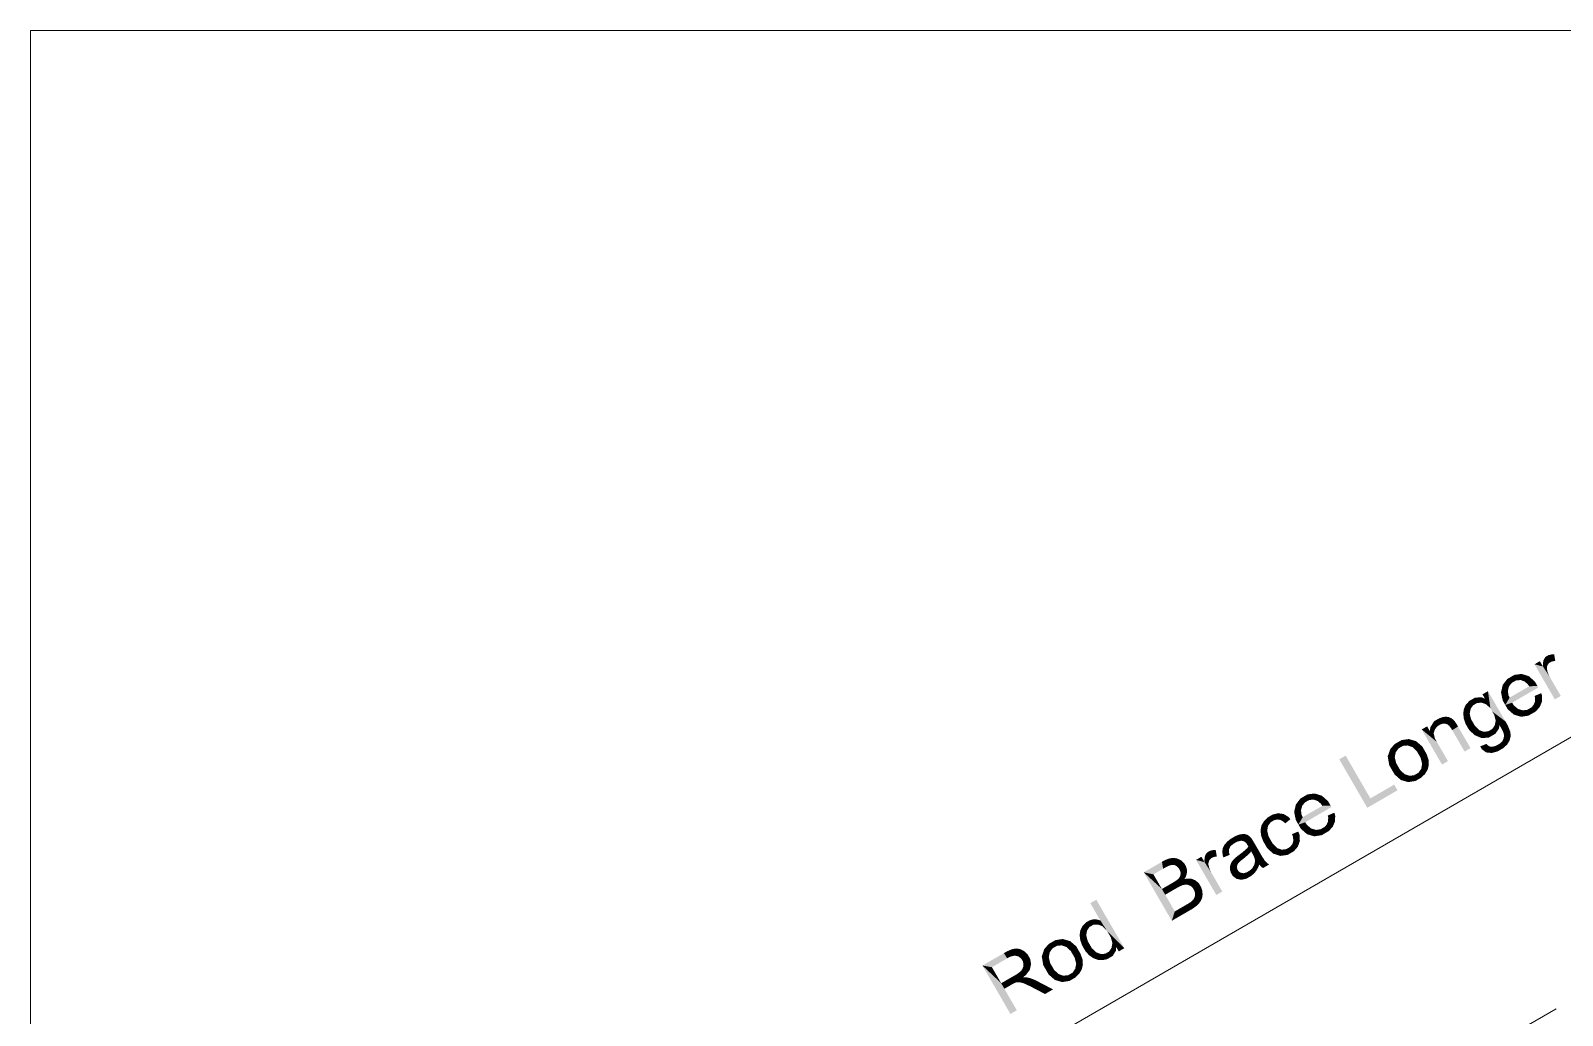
# Model space of a CAD drawing. Header units: millimetres. Extents: x 2 to 579, y 1 to 405.
# Drawn here: x 128.82 to 165.76, y 125.04 to 148.78 of the extents above; entities that cross this region are included whole.
import ezdxf

# ---------------------------------------------------------------- set-up
doc = ezdxf.new("R2010")
doc.units = ezdxf.units.MM
doc.linetypes.add('XKITLINE00', pattern=[0])
doc.layers.add('LinkedObject', color=7, linetype='Continuous', lineweight=0)

# ---------------------------------------------------------------- blocks, each defined once
blk = doc.blocks.new('*A4')
at = {"layer": 'LinkedObject'}
for points in [[(165.509, 133.744), (165.386, 133.704), (165.422, 133.724)], [(165.559, 133.743), (165.386, 133.704), (165.509, 133.744)], [(165.551, 133.581), (165.386, 133.704), (165.559, 133.743)], [(165.551, 133.581), (165.559, 133.743), (165.586, 133.581)], [(165.289, 133.45), (165.084, 133.504), (165.214, 133.579)], [(165.084, 133.504), (165.289, 133.45), (165.574, 132.657)], [(165.298, 133.595), (165.289, 133.45), (165.287, 133.51)], [(165.311, 133.622), (165.289, 133.45), (165.298, 133.595)], [(165.441, 133.537), (165.289, 133.45), (165.311, 133.622)], [(165.407, 133.499), (165.289, 133.45), (165.441, 133.537)], [(165.396, 133.474), (165.289, 133.45), (165.407, 133.499)], [(165.386, 133.449), (165.289, 133.45), (165.396, 133.474)], [(165.289, 133.45), (165.462, 133.183), (165.718, 132.74)], [(165.462, 133.183), (165.289, 133.45), (165.435, 133.229)], [(165.435, 133.229), (165.289, 133.45), (165.399, 133.319)], [(165.399, 133.319), (165.289, 133.45), (165.389, 133.365)], [(165.389, 133.365), (165.289, 133.45), (165.382, 133.394)], [(165.382, 133.394), (165.289, 133.45), (165.386, 133.449)], [(165.574, 132.657), (165.289, 133.45), (165.718, 132.74)], [(165.323, 133.648), (165.464, 133.551), (165.311, 133.622)], [(165.311, 133.622), (165.464, 133.551), (165.441, 133.537)], [(165.361, 133.689), (165.464, 133.551), (165.323, 133.648)], [(165.386, 133.704), (165.464, 133.551), (165.361, 133.689)], [(165.386, 133.704), (165.49, 133.566), (165.464, 133.551)], [(165.49, 133.566), (165.386, 133.704), (165.551, 133.581)], [(164.515, 133.2), (164.298, 132.917), (164.427, 133.149)], [(164.535, 133.054), (164.298, 132.917), (164.515, 133.2)], [(164.427, 133.149), (164.298, 132.917), (164.319, 133.008)], [(164.471, 132.973), (164.298, 132.917), (164.535, 133.054)], [(164.456, 132.92), (164.298, 132.917), (164.471, 132.973)], [(165.158, 132.975), (164.38, 132.522), (165.154, 132.981)], [(164.484, 132.7), (165.154, 132.981), (164.38, 132.522)], [(165.169, 132.956), (164.38, 132.522), (165.158, 132.975)], [(164.956, 132.973), (165.154, 132.981), (164.484, 132.7)], [(164.771, 133.271), (164.515, 133.2), (164.6, 133.249)], [(164.859, 133.245), (164.515, 133.2), (164.771, 133.271)], [(164.751, 133.124), (164.515, 133.2), (164.859, 133.245)], [(164.515, 133.2), (164.638, 133.114), (164.584, 133.083)], [(164.638, 133.114), (164.515, 133.2), (164.751, 133.124)], [(164.535, 133.054), (164.515, 133.2), (164.584, 133.083)], [(164.751, 133.124), (164.859, 133.245), (164.809, 133.102)], [(164.859, 133.245), (164.847, 133.088), (164.809, 133.102)], [(164.847, 133.088), (164.859, 133.245), (164.92, 133.024)], [(165.094, 133.086), (164.859, 133.245), (164.946, 133.218)], [(164.92, 133.024), (164.859, 133.245), (165.094, 133.086)], [(164.92, 133.024), (165.094, 133.086), (164.956, 132.973)], [(165.154, 132.981), (164.956, 132.973), (165.094, 133.086)], [(163.516, 132.623), (163.603, 132.514), (163.434, 132.538)], [(163.572, 132.655), (163.603, 132.514), (163.516, 132.623)], [(163.805, 132.709), (163.572, 132.655), (163.647, 132.698)], [(163.889, 132.676), (163.572, 132.655), (163.805, 132.709)], [(163.805, 132.578), (163.572, 132.655), (163.889, 132.676)], [(163.572, 132.655), (163.699, 132.57), (163.651, 132.542)], [(163.699, 132.57), (163.572, 132.655), (163.805, 132.578)], [(163.603, 132.514), (163.572, 132.655), (163.651, 132.542)], [(163.805, 132.578), (163.889, 132.676), (163.862, 132.559)], [(163.962, 132.855), (163.889, 132.676), (163.83, 132.779)], [(163.862, 132.559), (163.889, 132.676), (163.919, 132.539)], [(164.021, 132.442), (163.889, 132.676), (163.962, 132.855)], [(163.919, 132.539), (163.889, 132.676), (164.021, 132.442)], [(164.066, 132.364), (163.962, 132.855), (164.385, 132.124)], [(164.021, 132.442), (163.962, 132.855), (164.066, 132.364)], [(164.298, 132.917), (164.318, 132.629), (164.277, 132.827)], [(164.298, 132.917), (164.456, 132.92), (164.442, 132.868)], [(164.442, 132.868), (164.318, 132.629), (164.298, 132.917)], [(164.455, 132.758), (164.318, 132.629), (164.442, 132.868)], [(164.318, 132.629), (164.455, 132.758), (164.484, 132.7)], [(164.484, 132.7), (164.38, 132.522), (164.318, 132.629)], [(165.176, 132.943), (164.38, 132.522), (165.169, 132.956)], [(164.544, 132.578), (164.38, 132.522), (165.176, 132.943)], [(165.248, 132.808), (165.098, 132.686), (165.088, 132.741)], [(165.092, 132.594), (165.248, 132.808), (165.261, 132.595)], [(165.098, 132.686), (165.248, 132.808), (165.092, 132.594)], [(165.261, 132.595), (165.248, 132.808), (165.268, 132.733)], [(162.908, 132.235), (162.879, 132.072), (162.869, 132.23)], [(162.879, 132.072), (162.908, 132.235), (162.908, 132.071)], [(163.017, 132.231), (162.908, 132.235), (162.948, 132.24)], [(162.908, 132.235), (162.937, 132.071), (162.908, 132.071)], [(163.046, 132.218), (162.908, 132.235), (163.017, 132.231)], [(162.986, 132.053), (162.908, 132.235), (163.046, 132.218)], [(162.937, 132.071), (162.908, 132.235), (162.986, 132.053)], [(163.383, 132.434), (163.533, 132.37), (163.365, 132.318)], [(163.365, 132.318), (163.533, 132.37), (163.373, 132.254)], [(163.373, 132.254), (163.533, 132.37), (163.522, 132.312)], [(163.522, 132.312), (163.458, 132.005), (163.373, 132.254)], [(163.373, 132.254), (163.458, 132.005), (163.38, 132.19)], [(163.544, 132.428), (163.383, 132.434), (163.408, 132.486)], [(163.533, 132.37), (163.383, 132.434), (163.544, 132.428)], [(163.434, 132.538), (163.603, 132.514), (163.408, 132.486)], [(163.408, 132.486), (163.603, 132.514), (163.544, 132.428)], [(163.555, 132.177), (163.458, 132.005), (163.522, 132.312)], [(164.066, 132.364), (164.385, 132.124), (164.113, 132.283)], [(164.113, 132.283), (164.385, 132.124), (164.149, 132.144)], [(164.588, 132.51), (164.38, 132.522), (164.544, 132.578)], [(164.38, 132.522), (164.674, 132.264), (164.439, 132.419)], [(164.588, 132.51), (164.674, 132.264), (164.38, 132.522)], [(164.439, 132.419), (164.674, 132.264), (164.586, 132.29)], [(164.689, 132.426), (164.674, 132.264), (164.588, 132.51)], [(164.674, 132.264), (164.689, 132.426), (164.761, 132.238)], [(164.746, 132.41), (164.761, 132.238), (164.689, 132.426)], [(164.803, 132.393), (164.761, 132.238), (164.746, 132.41)], [(164.803, 132.393), (165.034, 132.32), (164.761, 132.238)], [(164.761, 132.238), (165.034, 132.32), (164.941, 132.266)], [(164.913, 132.407), (165.034, 132.32), (164.803, 132.393)], [(164.966, 132.438), (165.034, 132.32), (164.913, 132.407)], [(165.005, 132.461), (165.034, 132.32), (164.966, 132.438)], [(165.005, 132.461), (165.235, 132.532), (165.034, 132.32)], [(165.061, 132.52), (165.235, 132.532), (165.005, 132.461)], [(165.034, 132.32), (165.235, 132.532), (165.108, 132.362)], [(165.077, 132.557), (165.261, 132.595), (165.061, 132.52)], [(165.235, 132.532), (165.061, 132.52), (165.261, 132.595)], [(165.092, 132.594), (165.261, 132.595), (165.077, 132.557)], [(165.108, 132.362), (165.235, 132.532), (165.208, 132.468)], [(162.564, 131.887), (162.364, 131.932), (162.494, 132.007)], [(162.364, 131.932), (162.73, 131.631), (162.854, 131.085)], [(162.73, 131.631), (162.364, 131.932), (162.683, 131.712)], [(162.653, 131.842), (162.364, 131.932), (162.564, 131.887)], [(162.683, 131.712), (162.364, 131.932), (162.653, 131.842)], [(162.57, 131.983), (162.685, 131.939), (162.564, 131.887)], [(162.564, 131.887), (162.685, 131.939), (162.653, 131.842)], [(162.752, 132.181), (162.57, 131.983), (162.664, 132.131)], [(162.747, 132.013), (162.57, 131.983), (162.752, 132.181)], [(162.685, 131.939), (162.57, 131.983), (162.747, 132.013)], [(162.747, 132.013), (162.752, 132.181), (162.793, 132.04)], [(162.79, 132.203), (162.879, 132.072), (162.752, 132.181)], [(162.752, 132.181), (162.879, 132.072), (162.822, 132.056)], [(162.793, 132.04), (162.752, 132.181), (162.822, 132.056)], [(162.869, 132.23), (162.879, 132.072), (162.79, 132.203)], [(163.046, 132.218), (163.007, 132.036), (162.986, 132.053)], [(163.075, 132.205), (163.007, 132.036), (163.046, 132.218)], [(163.128, 132.165), (163.007, 132.036), (163.075, 132.205)], [(163.007, 132.036), (163.128, 132.165), (163.028, 132.019)], [(163.028, 132.019), (163.128, 132.165), (163.152, 132.138)], [(163.152, 132.138), (163.074, 131.959), (163.028, 132.019)], [(163.167, 132.12), (163.074, 131.959), (163.152, 132.138)], [(163.212, 132.053), (163.074, 131.959), (163.167, 132.12)], [(163.212, 132.053), (163.1, 131.915), (163.074, 131.959)], [(163.24, 132.003), (163.1, 131.915), (163.212, 132.053)], [(163.1, 131.915), (163.24, 132.003), (163.398, 131.399)], [(163.398, 131.399), (163.24, 132.003), (163.541, 131.482)], [(163.38, 132.19), (163.458, 132.005), (163.423, 132.066)], [(163.458, 132.005), (163.555, 132.177), (163.6, 132.101)], [(163.648, 132.018), (163.458, 132.005), (163.6, 132.101)], [(163.648, 132.018), (163.728, 131.758), (163.458, 132.005)], [(163.458, 132.005), (163.728, 131.758), (163.509, 131.917)], [(163.509, 131.917), (163.728, 131.758), (163.644, 131.794)], [(163.751, 131.915), (163.728, 131.758), (163.648, 132.018)], [(163.728, 131.758), (163.751, 131.915), (163.806, 131.896)], [(163.861, 131.877), (163.728, 131.758), (163.806, 131.896)], [(163.861, 131.877), (164.071, 131.788), (163.728, 131.758)], [(163.966, 131.887), (164.071, 131.788), (163.861, 131.877)], [(164.071, 131.788), (163.966, 131.887), (164.016, 131.915)], [(164.065, 131.944), (164.071, 131.788), (164.016, 131.915)], [(164.241, 132.035), (164.065, 131.944), (164.126, 132.03)], [(164.226, 131.952), (164.065, 131.944), (164.241, 132.035)], [(164.141, 131.829), (164.065, 131.944), (164.226, 131.952)], [(164.071, 131.788), (164.065, 131.944), (164.141, 131.829)], [(164.137, 132.087), (164.241, 132.035), (164.126, 132.03)], [(164.149, 132.144), (164.241, 132.035), (164.137, 132.087)], [(164.149, 132.144), (164.385, 132.124), (164.241, 132.035)], [(164.385, 132.124), (164.282, 131.965), (164.241, 132.035)], [(164.442, 132.025), (164.282, 131.965), (164.385, 132.124)], [(164.282, 131.965), (164.442, 132.025), (164.33, 131.87)], [(164.33, 131.87), (164.442, 132.025), (164.502, 131.873)], [(164.33, 131.87), (164.502, 131.873), (164.337, 131.845)], [(164.337, 131.845), (164.502, 131.873), (164.348, 131.804)], [(164.348, 131.804), (164.502, 131.873), (164.506, 131.821)], [(161.79, 131.625), (161.578, 131.377), (161.711, 131.58)], [(161.805, 131.475), (161.578, 131.377), (161.79, 131.625)], [(161.711, 131.58), (161.578, 131.377), (161.605, 131.456)], [(162.052, 131.701), (161.79, 131.625), (161.877, 131.675)], [(162.141, 131.675), (161.79, 131.625), (162.052, 131.701)], [(162.023, 131.547), (161.79, 131.625), (162.141, 131.675)], [(161.79, 131.625), (161.911, 131.536), (161.858, 131.506)], [(161.911, 131.536), (161.79, 131.625), (162.023, 131.547)], [(161.805, 131.475), (161.79, 131.625), (161.858, 131.506)], [(162.023, 131.547), (162.141, 131.675), (162.082, 131.527)], [(162.141, 131.675), (162.141, 131.508), (162.082, 131.527)], [(162.376, 131.524), (162.141, 131.675), (162.229, 131.65)], [(162.434, 131.423), (162.141, 131.675), (162.376, 131.524)], [(162.246, 131.409), (162.141, 131.675), (162.434, 131.423)], [(162.141, 131.508), (162.141, 131.675), (162.246, 131.409)], [(162.854, 131.085), (162.73, 131.631), (162.998, 131.168)], [(163.728, 131.758), (164.071, 131.788), (163.813, 131.723)], [(163.949, 131.555), (163.775, 131.525), (163.926, 131.584)], [(163.775, 131.525), (163.949, 131.555), (163.813, 131.456)], [(163.813, 131.723), (164.071, 131.788), (163.984, 131.738)], [(163.813, 131.456), (163.949, 131.555), (163.917, 131.379)], [(163.917, 131.379), (163.949, 131.555), (163.983, 131.372)], [(163.983, 131.372), (163.949, 131.555), (164, 131.522)], [(164.029, 131.519), (163.983, 131.372), (164, 131.522)], [(164.067, 131.514), (163.983, 131.372), (164.029, 131.519)], [(164.067, 131.514), (164.267, 131.445), (163.983, 131.372)], [(164.151, 131.537), (164.267, 131.445), (164.067, 131.514)], [(164.267, 131.445), (164.151, 131.537), (164.197, 131.563)], [(164.247, 131.592), (164.267, 131.445), (164.197, 131.563)], [(164.312, 131.656), (164.454, 131.617), (164.247, 131.592)], [(164.247, 131.592), (164.454, 131.617), (164.267, 131.445)], [(164.267, 131.445), (164.454, 131.617), (164.331, 131.482)], [(164.454, 131.617), (164.312, 131.656), (164.328, 131.692)], [(164.343, 131.727), (164.454, 131.617), (164.328, 131.692)], [(164.331, 131.482), (164.454, 131.617), (164.424, 131.567)], [(164.506, 131.821), (164.343, 131.727), (164.348, 131.804)], [(164.51, 131.768), (164.343, 131.727), (164.506, 131.821)], [(164.484, 131.666), (164.343, 131.727), (164.51, 131.768)], [(164.454, 131.617), (164.343, 131.727), (164.484, 131.666)], [(160.531, 131.301), (161.052, 130.043), (160.376, 131.212)], [(161.126, 130.27), (161.052, 130.043), (160.531, 131.301)], [(161.578, 131.377), (161.649, 130.953), (161.545, 131.283)], [(161.545, 131.283), (161.649, 130.953), (161.581, 131.071)], [(161.739, 131.383), (161.578, 131.377), (161.805, 131.475)], [(161.578, 131.377), (161.739, 131.383), (161.726, 131.322)], [(161.714, 131.261), (161.649, 130.953), (161.578, 131.377)], [(161.714, 131.261), (161.578, 131.377), (161.726, 131.322)], [(161.749, 131.12), (161.649, 130.953), (161.714, 131.261)], [(162.246, 131.409), (162.434, 131.423), (162.291, 131.331)], [(162.434, 131.423), (162.339, 131.248), (162.291, 131.331)], [(162.339, 131.248), (162.434, 131.423), (162.375, 131.103)], [(162.534, 131.138), (162.363, 131.042), (162.375, 131.103)], [(162.536, 131.077), (162.363, 131.042), (162.534, 131.138)], [(162.375, 131.103), (162.434, 131.423), (162.534, 131.138)], [(162.531, 131.199), (162.434, 131.423), (162.481, 131.342)], [(162.534, 131.138), (162.434, 131.423), (162.531, 131.199)], [(163.983, 131.372), (164.267, 131.445), (164.05, 131.365)], [(164.05, 131.365), (164.267, 131.445), (164.192, 131.401)], [(161.649, 130.953), (161.749, 131.12), (161.796, 131.038)], [(161.843, 130.957), (161.649, 130.953), (161.796, 131.038)], [(161.843, 130.957), (161.948, 130.688), (161.649, 130.953)], [(161.649, 130.953), (161.948, 130.688), (161.711, 130.846)], [(161.711, 130.846), (161.948, 130.688), (161.86, 130.714)], [(161.949, 130.856), (161.948, 130.688), (161.843, 130.957)], [(161.948, 130.688), (161.949, 130.856), (162.007, 130.836)], [(162.066, 130.816), (161.948, 130.688), (162.007, 130.836)], [(162.066, 130.816), (162.301, 130.74), (161.948, 130.688)], [(162.179, 130.827), (162.301, 130.74), (162.066, 130.816)], [(162.301, 130.74), (162.179, 130.827), (162.233, 130.858)], [(162.286, 130.889), (162.301, 130.74), (162.233, 130.858)], [(162.475, 130.91), (162.286, 130.889), (162.351, 130.981)], [(162.443, 130.857), (162.286, 130.889), (162.475, 130.91)], [(162.356, 130.772), (162.286, 130.889), (162.443, 130.857)], [(162.301, 130.74), (162.286, 130.889), (162.356, 130.772)], [(162.363, 131.042), (162.507, 130.963), (162.351, 130.981)], [(162.351, 130.981), (162.507, 130.963), (162.475, 130.91)], [(162.507, 130.963), (162.363, 131.042), (162.536, 131.077)], [(159.783, 130.388), (159.526, 130.317), (159.611, 130.366)], [(159.87, 130.361), (159.526, 130.317), (159.783, 130.388)], [(161.052, 130.043), (161.126, 130.27), (161.781, 130.465)], [(161.781, 130.465), (161.126, 130.27), (161.702, 130.603)], [(161.948, 130.688), (162.301, 130.74), (162.036, 130.663)], [(162.036, 130.663), (162.301, 130.74), (162.212, 130.689)], [(159.309, 130.034), (159.329, 129.746), (159.288, 129.943)], [(159.526, 130.317), (159.309, 130.034), (159.439, 130.266)], [(159.546, 130.171), (159.309, 130.034), (159.526, 130.317)], [(159.439, 130.266), (159.309, 130.034), (159.33, 130.125)], [(159.482, 130.09), (159.309, 130.034), (159.546, 130.171)], [(159.468, 130.037), (159.309, 130.034), (159.482, 130.09)], [(159.309, 130.034), (159.468, 130.037), (159.453, 129.985)], [(159.453, 129.985), (159.329, 129.746), (159.309, 130.034)], [(160.169, 130.092), (159.391, 129.639), (160.166, 130.098)], [(159.495, 129.817), (160.166, 130.098), (159.391, 129.639)], [(160.18, 130.072), (159.391, 129.639), (160.169, 130.092)], [(160.187, 130.059), (159.391, 129.639), (160.18, 130.072)], [(159.555, 129.694), (159.391, 129.639), (160.187, 130.059)], [(159.968, 130.09), (160.166, 130.098), (159.495, 129.817)], [(159.763, 130.241), (159.526, 130.317), (159.87, 130.361)], [(159.526, 130.317), (159.65, 130.231), (159.595, 130.199)], [(159.65, 130.231), (159.526, 130.317), (159.763, 130.241)], [(159.546, 130.171), (159.526, 130.317), (159.595, 130.199)], [(159.763, 130.241), (159.87, 130.361), (159.821, 130.219)], [(159.87, 130.361), (159.859, 130.205), (159.821, 130.219)], [(159.859, 130.205), (159.87, 130.361), (159.932, 130.141)], [(160.105, 130.203), (159.87, 130.361), (159.957, 130.335)], [(159.932, 130.141), (159.87, 130.361), (160.105, 130.203)], [(159.932, 130.141), (160.105, 130.203), (159.968, 130.09)], [(160.166, 130.098), (159.968, 130.09), (160.105, 130.203)], [(158.659, 129.607), (158.502, 129.622), (158.533, 129.674)], [(158.565, 129.727), (158.725, 129.696), (158.533, 129.674)], [(158.533, 129.674), (158.725, 129.696), (158.659, 129.607)], [(158.651, 129.811), (158.725, 129.696), (158.565, 129.727)], [(158.705, 129.842), (158.725, 129.696), (158.651, 129.811)], [(158.907, 129.912), (158.705, 129.842), (158.774, 129.882)], [(158.971, 129.902), (158.705, 129.842), (158.907, 129.912)], [(158.888, 129.762), (158.705, 129.842), (158.971, 129.902)], [(158.705, 129.842), (158.815, 129.748), (158.779, 129.728)], [(158.815, 129.748), (158.705, 129.842), (158.888, 129.762)], [(158.725, 129.696), (158.705, 129.842), (158.779, 129.728)], [(158.888, 129.762), (158.971, 129.902), (158.926, 129.755)], [(158.971, 129.902), (158.964, 129.748), (158.926, 129.755)], [(158.964, 129.748), (158.971, 129.902), (159.036, 129.704)], [(159.148, 129.826), (158.971, 129.902), (159.035, 129.893)], [(159.198, 129.768), (158.971, 129.902), (159.148, 129.826)], [(159.036, 129.704), (158.971, 129.902), (159.198, 129.768)], [(159.036, 129.704), (159.198, 129.768), (159.071, 129.667)], [(159.467, 129.875), (159.329, 129.746), (159.453, 129.985)], [(159.329, 129.746), (159.467, 129.875), (159.495, 129.817)], [(159.495, 129.817), (159.391, 129.639), (159.329, 129.746)], [(159.6, 129.627), (159.391, 129.639), (159.555, 129.694)], [(160.017, 129.578), (160.246, 129.648), (160.046, 129.437)], [(160.072, 129.637), (160.246, 129.648), (160.017, 129.578)], [(160.046, 129.437), (160.246, 129.648), (160.119, 129.479)], [(160.088, 129.674), (160.273, 129.712), (160.072, 129.637)], [(160.246, 129.648), (160.072, 129.637), (160.273, 129.712)], [(160.104, 129.711), (160.273, 129.712), (160.088, 129.674)], [(160.259, 129.925), (160.11, 129.803), (160.1, 129.858)], [(160.104, 129.711), (160.259, 129.925), (160.273, 129.712)], [(160.11, 129.803), (160.259, 129.925), (160.104, 129.711)], [(160.119, 129.479), (160.246, 129.648), (160.219, 129.585)], [(160.273, 129.712), (160.259, 129.925), (160.279, 129.85)], [(157.759, 129.295), (157.639, 129.186), (157.672, 129.225)], [(157.811, 129.166), (157.639, 129.186), (157.759, 129.295)], [(157.814, 129.327), (157.916, 129.227), (157.759, 129.295)], [(157.811, 129.166), (157.759, 129.295), (157.861, 129.196)], [(157.861, 129.196), (157.759, 129.295), (157.916, 129.227)], [(158.004, 129.403), (157.814, 129.327), (157.963, 129.397)], [(158.011, 129.25), (157.814, 129.327), (158.004, 129.403)], [(157.963, 129.397), (157.814, 129.327), (157.868, 129.358)], [(157.916, 129.227), (157.814, 129.327), (158.011, 129.25)], [(158.114, 129.407), (158.004, 129.403), (158.046, 129.41)], [(158.141, 129.397), (158.004, 129.403), (158.114, 129.407)], [(158.011, 129.25), (158.004, 129.403), (158.053, 129.241)], [(158.053, 129.241), (158.004, 129.403), (158.083, 129.235)], [(158.004, 129.403), (158.139, 129.185), (158.083, 129.235)], [(158.141, 129.397), (158.139, 129.185), (158.004, 129.403)], [(158.168, 129.387), (158.139, 129.185), (158.141, 129.397)], [(158.219, 129.351), (158.139, 129.185), (158.168, 129.387)], [(158.242, 129.325), (158.139, 129.185), (158.219, 129.351)], [(158.139, 129.185), (158.242, 129.325), (158.257, 129.309)], [(158.139, 129.185), (158.257, 129.309), (158.164, 129.142)], [(158.164, 129.142), (158.257, 129.309), (158.167, 129.138)], [(158.167, 129.138), (158.257, 129.309), (158.177, 129.119)], [(158.177, 129.119), (158.257, 129.309), (158.185, 129.104)], [(158.185, 129.104), (158.257, 129.309), (158.251, 128.992)], [(158.298, 129.244), (158.251, 128.992), (158.257, 129.309)], [(158.502, 129.622), (158.648, 129.548), (158.477, 129.505)], [(158.477, 129.505), (158.648, 129.548), (158.484, 129.44)], [(158.484, 129.44), (158.648, 129.548), (158.637, 129.49)], [(158.637, 129.49), (158.578, 129.174), (158.484, 129.44)], [(158.484, 129.44), (158.578, 129.174), (158.491, 129.376)], [(158.491, 129.376), (158.578, 129.174), (158.538, 129.243)], [(158.648, 129.548), (158.502, 129.622), (158.659, 129.607)], [(158.674, 129.347), (158.578, 129.174), (158.637, 129.49)], [(158.578, 129.174), (158.674, 129.347), (158.723, 129.263)], [(159.388, 129.471), (159.259, 129.35), (159.236, 129.408)], [(159.259, 129.35), (159.388, 129.471), (159.27, 129.25)], [(159.27, 129.25), (159.388, 129.471), (159.402, 129.175)], [(159.426, 129.243), (159.388, 129.471), (159.419, 129.392)], [(159.402, 129.175), (159.388, 129.471), (159.426, 129.243)], [(159.391, 129.639), (159.685, 129.381), (159.451, 129.536)], [(159.6, 129.627), (159.685, 129.381), (159.391, 129.639)], [(159.451, 129.536), (159.685, 129.381), (159.598, 129.407)], [(159.701, 129.543), (159.685, 129.381), (159.6, 129.627)], [(159.685, 129.381), (159.701, 129.543), (159.773, 129.355)], [(159.758, 129.527), (159.773, 129.355), (159.701, 129.543)], [(159.815, 129.51), (159.773, 129.355), (159.758, 129.527)], [(159.815, 129.51), (160.046, 129.437), (159.773, 129.355)], [(159.773, 129.355), (160.046, 129.437), (159.953, 129.383)], [(159.924, 129.524), (160.046, 129.437), (159.815, 129.51)], [(159.977, 129.555), (160.046, 129.437), (159.924, 129.524)], [(160.017, 129.578), (160.046, 129.437), (159.977, 129.555)], [(157.161, 128.931), (157.302, 128.833), (157.149, 128.905)], [(157.199, 128.972), (157.302, 128.833), (157.161, 128.931)], [(157.224, 128.986), (157.302, 128.833), (157.199, 128.972)], [(157.347, 129.027), (157.224, 128.986), (157.26, 129.007)], [(157.397, 129.025), (157.224, 128.986), (157.347, 129.027)], [(157.389, 128.864), (157.224, 128.986), (157.397, 129.025)], [(157.224, 128.986), (157.328, 128.849), (157.302, 128.833)], [(157.328, 128.849), (157.224, 128.986), (157.389, 128.864)], [(157.389, 128.864), (157.397, 129.025), (157.424, 128.864)], [(157.561, 129.028), (157.582, 128.846), (157.555, 128.987)], [(157.555, 128.987), (157.582, 128.846), (157.566, 128.896)], [(157.733, 129.074), (157.561, 129.028), (157.746, 129.106)], [(157.567, 129.068), (157.746, 129.106), (157.561, 129.028)], [(157.719, 129.043), (157.561, 129.028), (157.733, 129.074)], [(157.719, 129.043), (157.582, 128.846), (157.561, 129.028)], [(157.606, 129.147), (157.746, 129.106), (157.567, 129.068)], [(157.719, 128.96), (157.582, 128.846), (157.719, 129.043)], [(157.582, 128.846), (157.719, 128.96), (157.733, 128.908)], [(157.639, 129.186), (157.746, 129.106), (157.606, 129.147)], [(157.746, 129.106), (157.639, 129.186), (157.811, 129.166)], [(158.039, 128.967), (158.12, 128.859), (157.958, 128.907)], [(158.153, 129.066), (158.251, 128.992), (158.039, 128.967)], [(158.039, 128.967), (158.251, 128.992), (158.12, 128.859)], [(158.12, 128.859), (158.251, 128.992), (158.221, 128.953)], [(158.185, 129.104), (158.251, 128.992), (158.153, 129.066)], [(158.326, 129.197), (158.251, 128.992), (158.298, 129.244)], [(158.326, 129.197), (158.281, 128.939), (158.251, 128.992)], [(158.437, 129.005), (158.281, 128.939), (158.326, 129.197)], [(158.437, 129.005), (158.308, 128.891), (158.281, 128.939)], [(158.308, 128.891), (158.437, 129.005), (158.338, 128.813)], [(158.338, 128.813), (158.437, 129.005), (158.494, 128.905)], [(158.772, 129.178), (158.578, 129.174), (158.723, 129.263)], [(158.772, 129.178), (158.871, 128.91), (158.578, 129.174)], [(158.578, 129.174), (158.871, 128.91), (158.639, 129.068)], [(158.639, 129.068), (158.871, 128.91), (158.786, 128.936)], [(158.876, 129.073), (158.871, 128.91), (158.772, 129.178)], [(158.871, 128.91), (158.876, 129.073), (158.931, 129.053)], [(158.986, 129.033), (158.871, 128.91), (158.931, 129.053)], [(158.986, 129.033), (159.216, 128.957), (158.871, 128.91)], [(158.871, 128.91), (159.216, 128.957), (158.957, 128.883)], [(158.957, 128.883), (159.216, 128.957), (159.129, 128.907)], [(159.093, 129.044), (159.216, 128.957), (158.986, 129.033)], [(159.216, 128.957), (159.093, 129.044), (159.146, 129.074)], [(159.188, 129.099), (159.216, 128.957), (159.146, 129.074)], [(159.188, 129.099), (159.402, 129.175), (159.216, 128.957)], [(159.243, 129.165), (159.402, 129.175), (159.188, 129.099)], [(159.216, 128.957), (159.402, 129.175), (159.285, 128.997)], [(159.402, 129.175), (159.243, 129.165), (159.257, 129.207)], [(159.27, 129.25), (159.402, 129.175), (159.257, 129.207)], [(159.285, 128.997), (159.402, 129.175), (159.378, 129.106)], [(156.129, 128.574), (155.661, 128.487), (156.1, 128.741)], [(155.895, 128.438), (155.661, 128.487), (156.129, 128.574)], [(156.167, 128.779), (156.286, 128.653), (156.1, 128.741)], [(156.1, 128.741), (156.286, 128.653), (156.193, 128.61)], [(156.129, 128.574), (156.1, 128.741), (156.193, 128.61)], [(156.285, 128.824), (156.286, 128.653), (156.167, 128.779)], [(156.348, 128.667), (156.285, 128.824), (156.335, 128.829)], [(156.286, 128.653), (156.285, 128.824), (156.317, 128.66)], [(156.317, 128.66), (156.285, 128.824), (156.348, 128.667)], [(156.386, 128.835), (156.405, 128.66), (156.335, 128.829)], [(156.335, 128.829), (156.405, 128.66), (156.348, 128.667)], [(156.481, 128.817), (156.405, 128.66), (156.386, 128.835)], [(156.525, 128.793), (156.405, 128.66), (156.481, 128.817)], [(156.405, 128.66), (156.525, 128.793), (156.432, 128.646)], [(156.525, 128.793), (156.459, 128.632), (156.432, 128.646)], [(156.459, 128.632), (156.525, 128.793), (156.502, 128.589)], [(156.502, 128.589), (156.525, 128.793), (156.66, 128.666)], [(156.66, 128.666), (156.519, 128.56), (156.502, 128.589)], [(156.519, 128.56), (156.66, 128.666), (156.537, 128.529)], [(156.637, 128.706), (156.525, 128.793), (156.57, 128.77)], [(156.66, 128.666), (156.525, 128.793), (156.637, 128.706)], [(156.537, 128.529), (156.66, 128.666), (156.551, 128.469)], [(156.551, 128.469), (156.66, 128.666), (156.701, 128.501)], [(156.703, 128.546), (156.66, 128.666), (156.682, 128.628)], [(156.701, 128.501), (156.66, 128.666), (156.703, 128.546)], [(157.127, 128.733), (156.922, 128.787), (157.052, 128.862)], [(156.922, 128.787), (157.127, 128.733), (157.412, 127.94)], [(157.136, 128.878), (157.127, 128.733), (157.125, 128.792)], [(157.149, 128.905), (157.127, 128.733), (157.136, 128.878)], [(157.279, 128.82), (157.127, 128.733), (157.149, 128.905)], [(157.245, 128.782), (157.127, 128.733), (157.279, 128.82)], [(157.235, 128.757), (157.127, 128.733), (157.245, 128.782)], [(157.224, 128.732), (157.127, 128.733), (157.235, 128.757)], [(157.127, 128.733), (157.3, 128.466), (157.556, 128.023)], [(157.3, 128.466), (157.127, 128.733), (157.273, 128.512)], [(157.273, 128.512), (157.127, 128.733), (157.237, 128.602)], [(157.237, 128.602), (157.127, 128.733), (157.227, 128.647)], [(157.227, 128.647), (157.127, 128.733), (157.22, 128.677)], [(157.22, 128.677), (157.127, 128.733), (157.224, 128.732)], [(157.412, 127.94), (157.127, 128.733), (157.556, 128.023)], [(157.149, 128.905), (157.302, 128.833), (157.279, 128.82)], [(157.754, 128.676), (157.91, 128.622), (157.74, 128.613)], [(157.74, 128.613), (157.91, 128.622), (157.741, 128.58)], [(157.741, 128.58), (157.91, 128.622), (157.909, 128.601)], [(157.909, 128.601), (157.779, 128.45), (157.741, 128.58)], [(157.741, 128.58), (157.779, 128.45), (157.742, 128.546)], [(157.742, 128.546), (157.779, 128.45), (157.761, 128.481)], [(157.911, 128.643), (157.754, 128.676), (157.767, 128.705)], [(157.91, 128.622), (157.754, 128.676), (157.911, 128.643)], [(157.781, 128.734), (157.926, 128.683), (157.767, 128.705)], [(157.767, 128.705), (157.926, 128.683), (157.911, 128.643)], [(157.919, 128.561), (157.779, 128.45), (157.909, 128.601)], [(157.779, 128.45), (157.919, 128.561), (157.929, 128.542)], [(157.946, 128.513), (157.779, 128.45), (157.929, 128.542)], [(157.819, 128.787), (157.926, 128.683), (157.781, 128.734)], [(157.843, 128.812), (157.926, 128.683), (157.819, 128.787)], [(157.861, 128.829), (157.953, 128.72), (157.843, 128.812)], [(157.926, 128.683), (157.843, 128.812), (157.939, 128.701)], [(157.939, 128.701), (157.843, 128.812), (157.953, 128.72)], [(157.919, 128.877), (158.007, 128.77), (157.861, 128.829)], [(157.861, 128.829), (158.007, 128.77), (157.953, 128.72)], [(157.958, 128.907), (158.048, 128.802), (157.919, 128.877)], [(157.919, 128.877), (158.048, 128.802), (158.007, 128.77)], [(157.958, 128.907), (158.12, 128.859), (158.048, 128.802)], [(158.35, 128.493), (158.218, 128.53), (158.282, 128.591)], [(158.448, 128.677), (158.282, 128.591), (158.303, 128.628)], [(158.428, 128.621), (158.282, 128.591), (158.448, 128.677)], [(158.378, 128.529), (158.282, 128.591), (158.428, 128.621)], [(158.35, 128.493), (158.282, 128.591), (158.378, 128.529)], [(158.572, 128.781), (158.448, 128.677), (158.303, 128.628)], [(158.325, 128.665), (158.572, 128.781), (158.303, 128.628)], [(158.325, 128.665), (158.494, 128.905), (158.572, 128.781)], [(158.344, 128.742), (158.494, 128.905), (158.325, 128.665)], [(158.494, 128.905), (158.341, 128.782), (158.338, 128.813)], [(158.341, 128.782), (158.494, 128.905), (158.344, 128.742)], [(158.448, 128.677), (158.572, 128.781), (158.469, 128.649)], [(158.469, 128.649), (158.572, 128.781), (158.592, 128.757)], [(158.592, 128.757), (158.514, 128.606), (158.469, 128.649)], [(158.612, 128.734), (158.514, 128.606), (158.592, 128.757)], [(158.612, 128.734), (158.538, 128.59), (158.514, 128.606)], [(158.66, 128.693), (158.538, 128.59), (158.612, 128.734)], [(158.538, 128.59), (158.66, 128.693), (158.687, 128.677)], [(155.661, 128.487), (156.179, 127.947), (156.337, 127.318)], [(156.099, 128.085), (156.179, 127.947), (155.661, 128.487)], [(155.661, 128.487), (155.895, 128.438), (156.099, 128.085)], [(156.45, 128.104), (156.099, 128.085), (156.353, 128.232)], [(156.506, 128.136), (156.353, 128.232), (156.404, 128.261)], [(156.45, 128.104), (156.353, 128.232), (156.506, 128.136)], [(156.404, 128.261), (156.641, 128.323), (156.506, 128.136)], [(156.474, 128.311), (156.641, 128.323), (156.404, 128.261)], [(156.493, 128.331), (156.67, 128.367), (156.474, 128.311)], [(156.641, 128.323), (156.474, 128.311), (156.67, 128.367)], [(156.517, 128.356), (156.67, 128.367), (156.493, 128.331)], [(156.506, 128.136), (156.641, 128.323), (156.597, 128.176)], [(156.517, 128.356), (156.701, 128.501), (156.67, 128.367)], [(156.545, 128.411), (156.701, 128.501), (156.517, 128.356)], [(156.548, 128.44), (156.701, 128.501), (156.545, 128.411)], [(156.701, 128.501), (156.548, 128.44), (156.551, 128.469)], [(156.641, 128.323), (156.668, 128.191), (156.597, 128.176)], [(156.814, 128.332), (156.641, 128.323), (156.703, 128.338)], [(156.734, 128.184), (156.641, 128.323), (156.814, 128.332)], [(156.668, 128.191), (156.641, 128.323), (156.734, 128.184)], [(156.67, 128.367), (156.701, 128.501), (156.7, 128.456)], [(156.734, 128.184), (156.814, 128.332), (156.765, 128.169)], [(156.765, 128.169), (156.814, 128.332), (156.796, 128.155)], [(156.796, 128.155), (156.814, 128.332), (156.864, 128.311)], [(156.864, 128.311), (156.846, 128.108), (156.796, 128.155)], [(156.914, 128.29), (156.846, 128.108), (156.864, 128.311)], [(156.994, 128.218), (156.846, 128.108), (156.914, 128.29)], [(157.023, 128.167), (156.846, 128.108), (156.994, 128.218)], [(157.779, 128.45), (157.946, 128.513), (157.809, 128.397)], [(157.809, 128.397), (157.946, 128.513), (157.897, 128.331)], [(157.897, 128.331), (157.946, 128.513), (157.954, 128.319)], [(157.954, 128.319), (157.946, 128.513), (157.995, 128.478)], [(157.995, 128.478), (158.011, 128.306), (157.954, 128.319)], [(158.028, 128.471), (158.011, 128.306), (157.995, 128.478)], [(158.061, 128.465), (158.011, 128.306), (158.028, 128.471)], [(158.011, 128.306), (158.061, 128.465), (158.138, 128.334)], [(158.208, 128.374), (158.061, 128.465), (158.135, 128.482)], [(158.138, 128.334), (158.061, 128.465), (158.208, 128.374)], [(158.177, 128.506), (158.25, 128.399), (158.135, 128.482)], [(158.135, 128.482), (158.25, 128.399), (158.208, 128.374)], [(158.218, 128.53), (158.25, 128.399), (158.177, 128.506)], [(158.321, 128.458), (158.218, 128.53), (158.35, 128.493)], [(158.25, 128.399), (158.218, 128.53), (158.321, 128.458)], [(154.517, 127.826), (154.616, 127.323), (154.373, 127.743)], [(154.517, 127.826), (154.774, 127.079), (154.616, 127.323)], [(154.774, 127.079), (154.517, 127.826), (155.193, 126.657)], [(156.179, 127.947), (156.099, 128.085), (156.45, 128.104)], [(156.337, 127.318), (156.179, 127.947), (156.411, 127.545)], [(156.96, 127.704), (156.806, 127.78), (156.83, 127.801)], [(156.865, 127.843), (157.04, 127.802), (156.83, 127.801)], [(156.83, 127.801), (157.04, 127.802), (156.96, 127.704)], [(156.846, 128.108), (157.023, 128.167), (156.864, 128.075)], [(157.023, 128.167), (156.881, 128.047), (156.864, 128.075)], [(157.054, 127.836), (156.865, 127.843), (156.888, 127.886)], [(157.04, 127.802), (156.865, 127.843), (157.054, 127.836)], [(156.881, 128.047), (157.023, 128.167), (156.897, 127.991)], [(156.899, 127.935), (157.069, 127.87), (156.888, 127.886)], [(156.888, 127.886), (157.069, 127.87), (157.054, 127.836)], [(156.897, 127.991), (157.023, 128.167), (157.077, 127.994)], [(157.077, 127.994), (156.899, 127.935), (156.897, 127.991)], [(157.08, 127.949), (156.899, 127.935), (157.077, 127.994)], [(157.069, 127.87), (156.899, 127.935), (157.08, 127.949)], [(156.96, 127.704), (157.04, 127.802), (156.993, 127.736)], [(157.074, 128.04), (157.023, 128.167), (157.047, 128.126)], [(157.077, 127.994), (157.023, 128.167), (157.074, 128.04)], [(156.411, 127.545), (156.782, 127.576), (156.337, 127.318)], [(156.703, 127.714), (156.782, 127.576), (156.411, 127.545)], [(156.741, 127.736), (156.838, 127.608), (156.703, 127.714)], [(156.703, 127.714), (156.838, 127.608), (156.782, 127.576)], [(156.792, 127.769), (156.927, 127.672), (156.741, 127.736)], [(156.741, 127.736), (156.927, 127.672), (156.838, 127.608)], [(156.806, 127.78), (156.927, 127.672), (156.792, 127.769)], [(156.927, 127.672), (156.806, 127.78), (156.96, 127.704)], [(154.132, 127.089), (154.283, 127.024), (154.115, 126.974)], [(154.293, 127.081), (154.132, 127.089), (154.158, 127.141)], [(154.283, 127.024), (154.132, 127.089), (154.293, 127.081)], [(154.185, 127.193), (154.35, 127.166), (154.158, 127.141)], [(154.158, 127.141), (154.35, 127.166), (154.293, 127.081)], [(154.263, 127.275), (154.35, 127.166), (154.185, 127.193)], [(154.315, 127.305), (154.35, 127.166), (154.263, 127.275)], [(154.353, 127.327), (154.447, 127.222), (154.315, 127.305)], [(154.315, 127.305), (154.447, 127.222), (154.398, 127.194)], [(154.35, 127.166), (154.315, 127.305), (154.398, 127.194)], [(154.431, 127.35), (154.447, 127.222), (154.353, 127.327)], [(154.47, 127.351), (154.447, 127.222), (154.431, 127.35)], [(154.47, 127.351), (154.553, 127.229), (154.447, 127.222)], [(154.509, 127.352), (154.553, 127.229), (154.47, 127.351)], [(154.582, 127.338), (154.553, 127.229), (154.509, 127.352)], [(154.616, 127.323), (154.553, 127.229), (154.582, 127.338)], [(154.553, 127.229), (154.616, 127.323), (154.61, 127.208)], [(154.61, 127.208), (154.616, 127.323), (154.667, 127.187)], [(154.616, 127.323), (154.774, 127.079), (154.667, 127.187)], [(154.774, 127.079), (155.193, 126.657), (154.824, 126.992)], [(153.446, 126.803), (153.235, 126.555), (153.368, 126.758)], [(153.462, 126.653), (153.235, 126.555), (153.446, 126.803)], [(153.368, 126.758), (153.235, 126.555), (153.262, 126.634)], [(153.709, 126.879), (153.446, 126.803), (153.534, 126.853)], [(153.798, 126.853), (153.446, 126.803), (153.709, 126.879)], [(153.68, 126.725), (153.446, 126.803), (153.798, 126.853)], [(153.446, 126.803), (153.568, 126.714), (153.515, 126.684)], [(153.568, 126.714), (153.446, 126.803), (153.68, 126.725)], [(153.462, 126.653), (153.446, 126.803), (153.515, 126.684)], [(153.68, 126.725), (153.798, 126.853), (153.739, 126.705)], [(153.798, 126.853), (153.798, 126.686), (153.739, 126.705)], [(154.033, 126.702), (153.798, 126.853), (153.886, 126.828)], [(154.091, 126.601), (153.798, 126.853), (154.033, 126.702)], [(153.903, 126.587), (153.798, 126.853), (154.091, 126.601)], [(153.798, 126.686), (153.798, 126.853), (153.903, 126.587)], [(154.115, 126.974), (154.283, 127.024), (154.123, 126.91)], [(154.123, 126.91), (154.283, 127.024), (154.274, 126.966)], [(154.274, 126.966), (154.214, 126.655), (154.123, 126.91)], [(154.123, 126.91), (154.214, 126.655), (154.132, 126.846)], [(154.132, 126.846), (154.214, 126.655), (154.178, 126.719)], [(154.313, 126.824), (154.214, 126.655), (154.274, 126.966)], [(154.214, 126.655), (154.313, 126.824), (154.362, 126.74)], [(154.408, 126.659), (154.214, 126.655), (154.362, 126.74)], [(154.824, 126.992), (155.193, 126.657), (154.87, 126.913)], [(154.87, 126.913), (155.193, 126.657), (154.905, 126.777)], [(154.997, 126.687), (154.883, 126.662), (154.894, 126.719)], [(154.905, 126.777), (154.997, 126.687), (154.894, 126.719)], [(154.905, 126.777), (155.193, 126.657), (154.997, 126.687)], [(152.369, 126.413), (151.771, 126.239), (152.289, 126.538)], [(152, 126.199), (151.771, 126.239), (152.369, 126.413)], [(152.544, 126.643), (152.289, 126.538), (152.494, 126.636)], [(152.545, 126.479), (152.289, 126.538), (152.544, 126.643)], [(152.494, 126.636), (152.289, 126.538), (152.367, 126.583)], [(152.289, 126.538), (152.434, 126.45), (152.369, 126.413)], [(152.434, 126.45), (152.289, 126.538), (152.545, 126.479)], [(152.594, 126.651), (152.59, 126.469), (152.544, 126.643)], [(152.544, 126.643), (152.59, 126.469), (152.545, 126.479)], [(152.59, 126.469), (152.594, 126.651), (152.636, 126.46)], [(152.738, 126.607), (152.594, 126.651), (152.691, 126.633)], [(152.636, 126.46), (152.594, 126.651), (152.738, 126.607)], [(152.738, 126.607), (152.705, 126.409), (152.636, 126.46)], [(152.785, 126.581), (152.705, 126.409), (152.738, 126.607)], [(152.861, 126.507), (152.705, 126.409), (152.785, 126.581)], [(152.889, 126.459), (152.705, 126.409), (152.861, 126.507)], [(152.705, 126.409), (152.889, 126.459), (152.729, 126.368)], [(152.889, 126.459), (152.746, 126.339), (152.729, 126.368)], [(152.746, 126.339), (152.889, 126.459), (152.76, 126.278)], [(152.76, 126.278), (152.889, 126.459), (152.929, 126.203)], [(152.945, 126.269), (152.889, 126.459), (152.924, 126.397)], [(152.929, 126.203), (152.889, 126.459), (152.945, 126.269)], [(153.235, 126.555), (153.305, 126.131), (153.202, 126.461)], [(153.202, 126.461), (153.305, 126.131), (153.238, 126.249)], [(153.396, 126.561), (153.235, 126.555), (153.462, 126.653)], [(153.235, 126.555), (153.396, 126.561), (153.383, 126.5)], [(153.371, 126.44), (153.305, 126.131), (153.235, 126.555)], [(153.371, 126.44), (153.235, 126.555), (153.383, 126.5)], [(153.406, 126.298), (153.305, 126.131), (153.371, 126.44)], [(153.903, 126.587), (154.091, 126.601), (153.948, 126.509)], [(154.091, 126.601), (153.996, 126.426), (153.948, 126.509)], [(153.996, 126.426), (154.091, 126.601), (154.032, 126.281)], [(154.032, 126.281), (154.091, 126.601), (154.191, 126.316)], [(154.188, 126.377), (154.091, 126.601), (154.138, 126.52)], [(154.191, 126.316), (154.091, 126.601), (154.188, 126.377)], [(154.214, 126.655), (154.408, 126.659), (154.252, 126.591)], [(154.252, 126.591), (154.408, 126.659), (154.341, 126.489)], [(154.341, 126.489), (154.408, 126.659), (154.394, 126.452)], [(154.394, 126.452), (154.408, 126.659), (154.513, 126.558)], [(154.513, 126.558), (154.557, 126.376), (154.394, 126.452)], [(154.394, 126.452), (154.557, 126.376), (154.446, 126.416)], [(154.57, 126.537), (154.557, 126.376), (154.513, 126.558)], [(154.557, 126.376), (154.57, 126.537), (154.615, 126.373)], [(154.615, 126.373), (154.57, 126.537), (154.628, 126.517)], [(154.628, 126.517), (154.833, 126.424), (154.615, 126.373)], [(154.615, 126.373), (154.833, 126.424), (154.674, 126.369)], [(154.732, 126.523), (154.833, 126.424), (154.628, 126.517)], [(154.674, 126.369), (154.833, 126.424), (154.783, 126.395)], [(154.833, 126.424), (154.732, 126.523), (154.779, 126.55)], [(154.826, 126.577), (154.833, 126.424), (154.779, 126.55)], [(154.826, 126.577), (154.997, 126.687), (154.833, 126.424)], [(154.883, 126.662), (154.997, 126.687), (154.826, 126.577)], [(154.833, 126.424), (154.997, 126.687), (154.912, 126.469)], [(154.912, 126.469), (154.997, 126.687), (154.993, 126.601)], [(154.997, 126.687), (155.193, 126.657), (155.059, 126.58)], [(152.224, 125.813), (152.447, 125.07), (151.771, 126.239)], [(151.771, 126.239), (152, 126.199), (152.224, 125.813)], [(152.48, 125.782), (152.224, 125.813), (152.556, 126.004)], [(152.48, 125.782), (152.556, 126.004), (152.51, 125.799)], [(152.51, 125.799), (152.556, 126.004), (152.555, 125.821)], [(152.555, 125.821), (152.556, 126.004), (152.57, 125.826)], [(152.634, 125.837), (152.556, 126.004), (152.609, 126.035)], [(152.57, 125.826), (152.556, 126.004), (152.59, 125.832)], [(152.59, 125.832), (152.556, 126.004), (152.634, 125.837)], [(152.685, 126.094), (152.744, 125.951), (152.609, 126.035)], [(152.634, 125.837), (152.609, 126.035), (152.658, 125.835)], [(152.609, 126.035), (152.744, 125.951), (152.658, 125.835)], [(152.709, 126.122), (152.929, 126.203), (152.685, 126.094)], [(152.914, 126.137), (152.685, 126.094), (152.929, 126.203)], [(152.821, 126.011), (152.685, 126.094), (152.914, 126.137)], [(152.744, 125.951), (152.685, 126.094), (152.821, 126.011)], [(152.732, 126.15), (152.929, 126.203), (152.709, 126.122)], [(152.929, 126.203), (152.732, 126.15), (152.757, 126.212)], [(152.783, 125.954), (152.744, 125.818), (152.744, 125.951)], [(152.744, 125.818), (152.783, 125.954), (152.782, 125.803)], [(152.759, 126.245), (152.929, 126.203), (152.757, 126.212)], [(152.76, 126.278), (152.929, 126.203), (152.759, 126.245)], [(152.782, 125.803), (152.783, 125.954), (152.82, 125.787)], [(152.87, 125.947), (152.783, 125.954), (152.846, 125.952)], [(152.82, 125.787), (152.783, 125.954), (152.87, 125.947)], [(153.305, 126.131), (153.406, 126.298), (153.453, 126.216)], [(153.5, 126.135), (153.305, 126.131), (153.453, 126.216)], [(153.5, 126.135), (153.605, 125.866), (153.305, 126.131)], [(153.305, 126.131), (153.605, 125.866), (153.367, 126.024)], [(153.367, 126.024), (153.605, 125.866), (153.517, 125.892)], [(153.606, 126.034), (153.605, 125.866), (153.5, 126.135)], [(153.605, 125.866), (153.606, 126.034), (153.664, 126.014)], [(153.723, 125.994), (153.605, 125.866), (153.664, 126.014)], [(153.723, 125.994), (153.958, 125.918), (153.605, 125.866)], [(153.836, 126.005), (153.958, 125.918), (153.723, 125.994)], [(153.958, 125.918), (153.836, 126.005), (153.89, 126.036)], [(153.943, 126.067), (153.958, 125.918), (153.89, 126.036)], [(154.132, 126.088), (153.943, 126.067), (154.008, 126.159)], [(154.1, 126.035), (153.943, 126.067), (154.132, 126.088)], [(154.013, 125.95), (153.943, 126.067), (154.1, 126.035)], [(153.958, 125.918), (153.943, 126.067), (154.013, 125.95)], [(154.02, 126.22), (154.164, 126.141), (154.008, 126.159)], [(154.008, 126.159), (154.164, 126.141), (154.132, 126.088)], [(154.191, 126.316), (154.02, 126.22), (154.032, 126.281)], [(154.193, 126.255), (154.02, 126.22), (154.191, 126.316)], [(154.164, 126.141), (154.02, 126.22), (154.193, 126.255)], [(152.224, 125.813), (152.301, 125.678), (152.447, 125.07)], [(152.301, 125.678), (152.224, 125.813), (152.48, 125.782)], [(152.447, 125.07), (152.301, 125.678), (152.601, 125.159)], [(152.658, 125.835), (152.744, 125.951), (152.682, 125.834)], [(152.744, 125.951), (152.744, 125.818), (152.682, 125.834)], [(152.87, 125.947), (152.922, 125.739), (152.82, 125.787)], [(152.922, 125.935), (152.922, 125.739), (152.87, 125.947)], [(153.031, 125.894), (152.922, 125.739), (152.922, 125.935)], [(152.922, 125.739), (153.031, 125.894), (152.986, 125.706)], [(152.986, 125.706), (153.031, 125.894), (153.088, 125.865)], [(152.986, 125.706), (153.088, 125.865), (153.281, 125.552)], [(153.281, 125.552), (153.088, 125.865), (153.474, 125.664)], [(153.605, 125.866), (153.958, 125.918), (153.693, 125.841)], [(153.693, 125.841), (153.958, 125.918), (153.869, 125.867)]]:
    blk.add_hatch(color=7, dxfattribs=at).paths.add_polyline_path(points, flags=17)
at = {"layer": 'LinkedObject', "color": 2, "linetype": 'XKITLINE00', "lineweight": 0}
for p, q in [((128.82, 77.293), (128.82, 148.785)), ((128.82, 148.785), (212.972, 148.785))]:
    blk.add_line(p, q, dxfattribs=at)
at = {"layer": 'LinkedObject', "color": 6, "linetype": 'XKITLINE00', "lineweight": 0}
for p, q in [((144.685, 119.448), (186.079, 143.371)), ((156.447, 119.904), (165.607, 125.198))]:
    blk.add_line(p, q, dxfattribs=at)

msp = doc.modelspace()

# ---------------------------------------------------------------- block references
at = {"lineweight": 0}
msp.add_blockref('*A4', (0, 0), dxfattribs=at)

doc.saveas('drawing.dxf')
